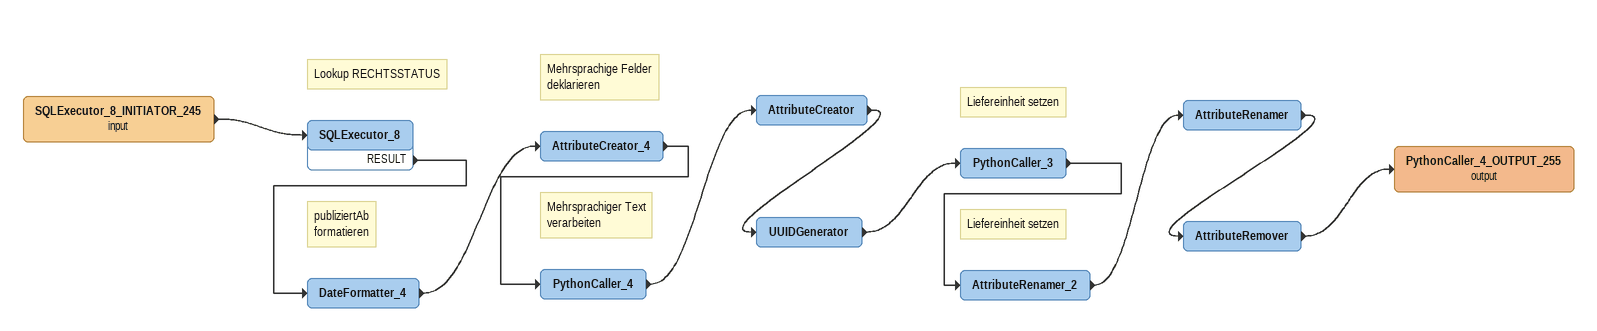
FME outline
SQLExecutor_8_INITIATOR_245 (input)
    -> SQLExecutor_8
Note: Lookup RECHTSSTATUS
SQLExecutor_8
    RESULT -> DateFormatter_4
Note: publiziertAb / formatieren
DateFormatter_4
    -> AttributeCreator_4
Note: Mehrsprachige Felder / deklarieren
AttributeCreator_4
    -> PythonCaller_4
Note: Mehrsprachiger Text / verarbeiten
PythonCaller_4
    -> AttributeCreator
AttributeCreator
    -> UUIDGenerator
UUIDGenerator
    -> PythonCaller_3
Note: Liefereinheit setzen
PythonCaller_3
    -> AttributeRenamer_2
Note: Liefereinheit setzen
AttributeRenamer_2
    -> AttributeRenamer
AttributeRenamer
    -> AttributeRemover
AttributeRemover
    -> PythonCaller_4_OUTPUT_255 (output)
PythonCaller_4_OUTPUT_255 (output)
